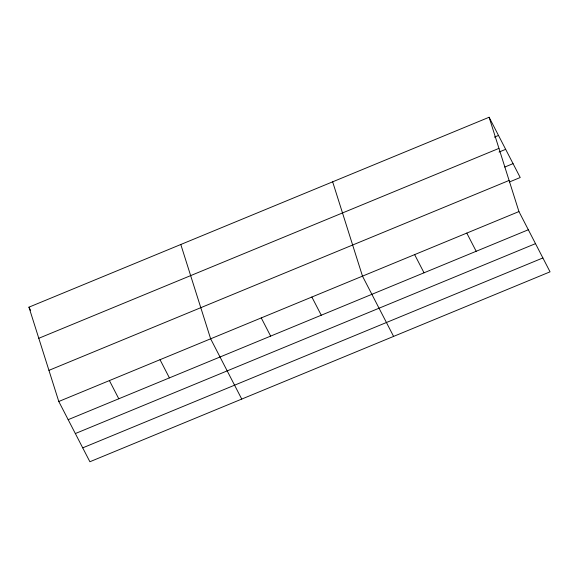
<?xml version="1.0" encoding="UTF-8"?>
<svg xmlns="http://www.w3.org/2000/svg" width="579" height="579" viewBox="0 0 579 579"><rect width="100%" height="100%" fill="white"/><g stroke="black" fill="none" stroke-linecap="round" stroke-linejoin="round"><path stroke-width="0.87" d="M489.11 117.255L518.943 211.567L550.05 271.833L89.89 461.745L58.783 401.479L28.95 307.167L489.11 117.255L520.217 177.521L509.455 181.965M494.357 137.158L498.497 135.45M38.793 338.288L498.953 148.383M499.04 152.067L505.662 149.331M504.772 167.056L513.045 163.64M48.94 370.357L509.1 180.445M58.783 401.479L518.943 211.567M68.177 419.666L528.33 229.754M75.342 433.555L535.503 243.643M82.725 447.856L542.885 257.945M466.797 233.091L476.184 251.279M414.644 254.615L424.031 272.803M393.597 336.399L362.49 276.14L332.657 181.828M311.871 297.027L321.265 315.215M261.259 317.914L270.646 336.109M241.74 399.076L210.64 338.809L180.8 244.497M160.021 359.697L169.408 377.884M109.402 380.591L118.789 398.779M28.95 307.167L30.586 310.33"/></g></svg>
